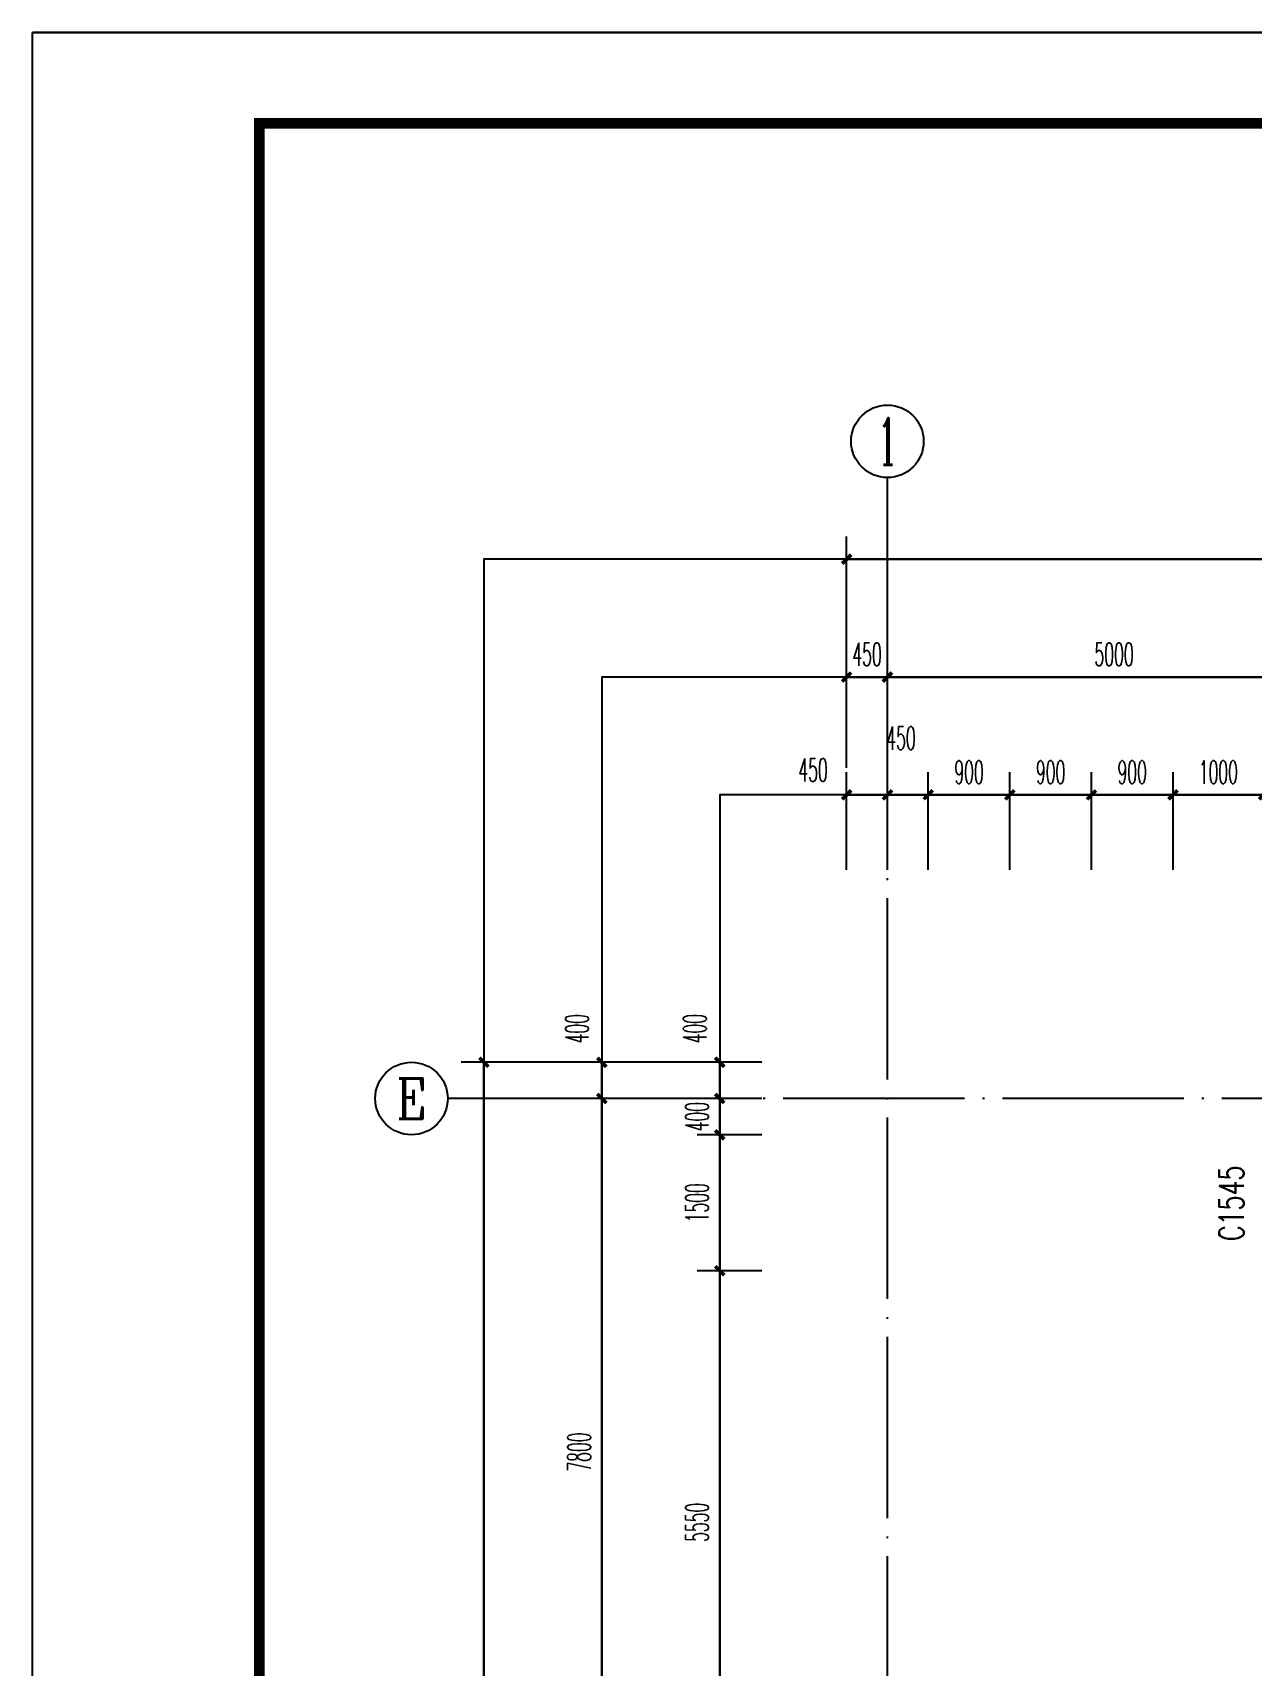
# Model space of a CAD drawing. Header units: millimetres. Extents: x -13830 to 215738, y -24143 to 193994.
# Drawn here: x -3452 to 9991, y 106346 to 124357 of the extents above; entities that cross this region are included whole.
import ezdxf
from ezdxf.enums import TextEntityAlignment as Align

# ---------------------------------------------------------------- set-up
doc = ezdxf.new("R2010")
doc.units = ezdxf.units.MM
doc.header["$LTSCALE"] = 100
doc.linetypes.add('DOTE', pattern=[2.42, 2, -0.2, 0.02, -0.2])
doc.layers.get('0').update_dxf_attribs({"linetype": 'CONTINUOUS'})
doc.layers.get('DEFPOINTS').update_dxf_attribs({"linetype": 'CONTINUOUS'})
for name, color, linetype in [('A-Drain-Well', 201, 'CONTINUOUS'), ('AXIS', 3, 'CONTINUOUS'), ('AXIS_TEXT', 7, 'CONTINUOUS'), ('DOTE', 8, 'CONTINUOUS'), ('PUB_DIM', 3, 'CONTINUOUS'), ('TK HAHA', 1, 'CONTINUOUS'), ('WINDOW', 4, 'CONTINUOUS'), ('WINDOW_TEXT', 7, 'CONTINUOUS'), ('图框', 7, 'CONTINUOUS')]:
    doc.layers.add(name, color=color, linetype=linetype)
doc.styles.add('_TCH_AXIS', font='COMPLEX', dxfattribs={"bigfont": 'GBCBIG'})
doc.styles.add('_TCH_WINDOW', font='SIMPLEX', dxfattribs={"height": 3.5, "bigfont": 'GBCBIG'})
doc.styles.add('COMPLEX', font='COMPLEX')
doc.styles.add('DIM_FONT_T3', font='SIMPLEX', dxfattribs={"width": 0.494118, "bigfont": 'GBCBIG'})
doc.dimstyles.new('_TCH_ARCH&&100', dxfattribs={"dimtxt": 255, "dimasz": 100, "dimexe": 250, "dimexo": 300, "dimgap": 122.5, "dimtad": 1, "dimdec": 0, "dimzin": 0, "dimdsep": 46, "dimtxsty": 'DIM_FONT_T3', "dimblk": 'ARCHTICK', "dimcen": 0.09, "dimclrt": 7, "dimazin": 0, "dimtfac": 1, "dimtdec": 0, "dimtix": 1, "dimtmove": 2, "dimatfit": 3, "dimldrblk": 'ARCHTICK', "dimfxl": 1, "dimtolj": 1, "dimtzin": 0, "dimarcsym": 0})

# ---------------------------------------------------------------- blocks, each defined once
blk = doc.blocks.new('TJAD_TK_A1')
at = {"layer": '图框'}
for p in [(1341.38, 950.45), (500.38, 356.45)]:
    blk.add_line(p, (500.38, 950.45), dxfattribs=at)
at = {"layer": '图框', "const_width": 1.2}
blk.add_lwpolyline([(1331.38, 940.45), (525.38, 940.45), (525.38, 366.45), (1331.38, 366.45)], close=True, dxfattribs=at)
blk = doc.blocks.new('180703-expo')
at = {"layer": '图框'}
blk.add_blockref('TJAD_TK_A1', (-500.38, -356.45), dxfattribs=at)
blk = doc.blocks.new('_AXISO')
blk.add_circle((0, 0), 0.5)
at = {"layer": 'AXIS_TEXT', "style": 'COMPLEX', "width": 1.041667}
blk.add_attdef('A', text='', height=0.56, dxfattribs=at).set_placement((-0.25, -0.28), (0.25, -0.28), align=Align.FIT)
blk = doc.blocks.new('_ArchTick')
at = {"color": 0, "linetype": 'ByBlock', "const_width": 0.4}
blk.add_lwpolyline([(-0.5, -0.5), (0.5, 0.5)], dxfattribs=at)
blk = doc.blocks.new('*D1030')
at = {"layer": 'AXIS', "color": 0, "lineweight": -2, "transparency": 16777216}
for p, q in [((-450, 31300), (-450, 33850)), ((19400, 31300), (19400, 33850)), ((-450, 33600), (19400, 33600))]:
    blk.add_line(p, q, dxfattribs=at)
at = {"layer": 'DEFPOINTS', "color": 0, "transparency": 16777216}
for p in [(19400, 33600), (-450, 31000), (19400, 31000)]:
    blk.add_point(p, dxfattribs=at)
at = {"layer": 'AXIS', "color": 0, "lineweight": -2, "transparency": 16777216, "xscale": 100, "yscale": 100, "zscale": 100, "rotation": 180}
blk.add_blockref('_ArchTick', (-450, 33600), dxfattribs=at)
at = {"layer": 'AXIS', "color": 0, "lineweight": -2, "transparency": 16777216, "xscale": 100, "yscale": 100, "zscale": 100}
blk.add_blockref('_ArchTick', (19400, 33600), dxfattribs=at)
at = {"layer": 'AXIS', "color": 7, "transparency": 16777216, "insert": (9475, 33850), "char_height": 255, "attachment_point": 5, "style": 'DIM_FONT_T3'}
blk.add_mtext('\\A1;19850', dxfattribs=at)
blk = doc.blocks.new('*D1031')
at = {"layer": 'AXIS', "color": 0, "lineweight": -2, "transparency": 16777216}
for p, q in [((-450, 31300), (-450, 32550)), ((0, 31300), (0, 32550)), ((-450, 32300), (-550, 32300)), ((-450, 32300), (0, 32300)), ((0, 32300), (100, 32300))]:
    blk.add_line(p, q, dxfattribs=at)
at = {"layer": 'DEFPOINTS', "color": 0, "transparency": 16777216}
for p in [(0, 32300), (-450, 31000), (0, 31000)]:
    blk.add_point(p, dxfattribs=at)
at = {"layer": 'AXIS', "color": 0, "lineweight": -2, "transparency": 16777216, "xscale": 100, "yscale": 100, "zscale": 100}
blk.add_blockref('_ArchTick', (-450, 32300), dxfattribs=at)
at = {"layer": 'AXIS', "color": 0, "lineweight": -2, "transparency": 16777216, "xscale": 100, "yscale": 100, "zscale": 100, "rotation": 180}
blk.add_blockref('_ArchTick', (0, 32300), dxfattribs=at)
at = {"layer": 'AXIS', "color": 7, "transparency": 16777216, "insert": (-225, 32550), "char_height": 255, "attachment_point": 5, "style": 'DIM_FONT_T3'}
blk.add_mtext('\\A1;450', dxfattribs=at)
blk = doc.blocks.new('*D1032')
at = {"layer": 'AXIS', "color": 0, "lineweight": -2, "transparency": 16777216}
for p, q in [((0, 31300), (0, 32550)), ((5000, 31300), (5000, 32550)), ((0, 32300), (5000, 32300))]:
    blk.add_line(p, q, dxfattribs=at)
at = {"layer": 'DEFPOINTS', "color": 0, "transparency": 16777216}
for p in [(5000, 32300), (0, 31000), (5000, 31000)]:
    blk.add_point(p, dxfattribs=at)
at = {"layer": 'AXIS', "color": 0, "lineweight": -2, "transparency": 16777216, "xscale": 100, "yscale": 100, "zscale": 100, "rotation": 180}
blk.add_blockref('_ArchTick', (0, 32300), dxfattribs=at)
at = {"layer": 'AXIS', "color": 0, "lineweight": -2, "transparency": 16777216, "xscale": 100, "yscale": 100, "zscale": 100}
blk.add_blockref('_ArchTick', (5000, 32300), dxfattribs=at)
at = {"layer": 'AXIS', "color": 7, "transparency": 16777216, "insert": (2500, 32550), "char_height": 255, "attachment_point": 5, "style": 'DIM_FONT_T3'}
blk.add_mtext('\\A1;5000', dxfattribs=at)
blk = doc.blocks.new('*D1043')
at = {"layer": 'AXIS', "color": 0, "lineweight": -2, "transparency": 16777216}
for p, q in [((-2043, 28050), (-4700, 28050)), ((-4450, -550), (-4450, 28050)), ((-2043, -550), (-4700, -550))]:
    blk.add_line(p, q, dxfattribs=at)
at = {"layer": 'DEFPOINTS', "color": 0, "transparency": 16777216}
for p in [(-4450, 28050), (-1743, 28050), (-1743, -550)]:
    blk.add_point(p, dxfattribs=at)
at = {"layer": 'AXIS', "color": 0, "lineweight": -2, "transparency": 16777216, "xscale": 100, "yscale": 100, "zscale": 100}
for p, rotation in [((-4450, 28050), 90), ((-4450, -550), 270)]:
    blk.add_blockref('_ArchTick', p, dxfattribs=dict(at, rotation=rotation))
at = {"layer": 'AXIS', "color": 7, "transparency": 16777216, "insert": (-4700, 13750), "char_height": 255, "attachment_point": 5, "rotation": 90, "style": 'DIM_FONT_T3'}
blk.add_mtext('\\A1;28600', dxfattribs=at)
blk = doc.blocks.new('*D1048')
at = {"layer": 'AXIS', "color": 0, "lineweight": -2, "transparency": 16777216}
for p, q in [((-2150, 27650), (-3400, 27650)), ((-3150, 19850), (-3150, 27650)), ((-2150, 19850), (-3400, 19850))]:
    blk.add_line(p, q, dxfattribs=at)
at = {"layer": 'DEFPOINTS', "color": 0, "transparency": 16777216}
for p in [(-3150, 27650), (-1850, 27650), (-1850, 19850)]:
    blk.add_point(p, dxfattribs=at)
at = {"layer": 'AXIS', "color": 0, "lineweight": -2, "transparency": 16777216, "xscale": 100, "yscale": 100, "zscale": 100}
for p, rotation in [((-3150, 27650), 90), ((-3150, 19850), 270)]:
    blk.add_blockref('_ArchTick', p, dxfattribs=dict(at, rotation=rotation))
at = {"layer": 'AXIS', "color": 7, "transparency": 16777216, "insert": (-3400, 23750), "char_height": 255, "attachment_point": 5, "rotation": 90, "style": 'DIM_FONT_T3'}
blk.add_mtext('\\A1;7800', dxfattribs=at)
blk = doc.blocks.new('*D1049')
at = {"layer": 'AXIS', "color": 0, "lineweight": -2, "transparency": 16777216}
for p, q in [((-2150, 28050), (-3400, 28050)), ((-3150, 27650), (-3150, 28050)), ((-2150, 27650), (-3400, 27650))]:
    blk.add_line(p, q, dxfattribs=at)
at = {"layer": 'DEFPOINTS', "color": 0, "transparency": 16777216}
for p in [(-3150, 28050), (-1850, 28050), (-1850, 27650)]:
    blk.add_point(p, dxfattribs=at)
at = {"layer": 'AXIS', "color": 0, "lineweight": -2, "transparency": 16777216, "xscale": 100, "yscale": 100, "zscale": 100}
for p, rotation in [((-3150, 28050), 90), ((-3150, 27650), 270)]:
    blk.add_blockref('_ArchTick', p, dxfattribs=dict(at, rotation=rotation))
at = {"layer": 'AXIS', "color": 7, "transparency": 16777216, "insert": (-3425, 28420), "char_height": 255, "attachment_point": 5, "rotation": 90, "style": 'DIM_FONT_T3'}
blk.add_mtext('\\A1;400', dxfattribs=at)
blk = doc.blocks.new('*D845')
at = {"layer": 'DEFPOINTS', "color": 0, "transparency": 16777216}
for p in [(5977, 115949), (5527, 114820), (5977, 114820)]:
    blk.add_point(p, dxfattribs=at)
at = {"layer": 'PUB_DIM', "color": 0, "lineweight": -2, "transparency": 16777216}
for p, q in [((5527, 115120), (5527, 116199)), ((5977, 115120), (5977, 116199)), ((5527, 115949), (5977, 115949))]:
    blk.add_line(p, q, dxfattribs=at)
at = {"layer": 'PUB_DIM', "color": 0, "lineweight": -2, "transparency": 16777216, "xscale": 100, "yscale": 100, "zscale": 100, "rotation": 180}
blk.add_blockref('_ArchTick', (5527, 115949), dxfattribs=at)
at = {"layer": 'PUB_DIM', "color": 0, "lineweight": -2, "transparency": 16777216, "xscale": 100, "yscale": 100, "zscale": 100}
blk.add_blockref('_ArchTick', (5977, 115949), dxfattribs=at)
at = {"layer": 'PUB_DIM', "color": 7, "transparency": 16777216, "insert": (5157, 116224), "char_height": 255, "attachment_point": 5, "style": 'DIM_FONT_T3'}
blk.add_mtext('\\A1;450', dxfattribs=at)
blk = doc.blocks.new('*D846')
at = {"layer": 'DEFPOINTS', "color": 0, "transparency": 16777216}
for p in [(6427, 115949), (5977, 114820), (6427, 114820)]:
    blk.add_point(p, dxfattribs=at)
at = {"layer": 'PUB_DIM', "color": 0, "lineweight": -2, "transparency": 16777216}
for p, q in [((5977, 115120), (5977, 116199)), ((6427, 115120), (6427, 116199)), ((5977, 115949), (6427, 115949))]:
    blk.add_line(p, q, dxfattribs=at)
at = {"layer": 'PUB_DIM', "color": 0, "lineweight": -2, "transparency": 16777216, "xscale": 100, "yscale": 100, "zscale": 100, "rotation": 180}
blk.add_blockref('_ArchTick', (5977, 115949), dxfattribs=at)
at = {"layer": 'PUB_DIM', "color": 0, "lineweight": -2, "transparency": 16777216, "xscale": 100, "yscale": 100, "zscale": 100}
blk.add_blockref('_ArchTick', (6427, 115949), dxfattribs=at)
at = {"layer": 'PUB_DIM', "color": 7, "transparency": 16777216, "insert": (6126, 116574), "char_height": 255, "attachment_point": 5, "style": 'DIM_FONT_T3'}
blk.add_mtext('\\A1;450', dxfattribs=at)
blk = doc.blocks.new('*D847')
at = {"layer": 'DEFPOINTS', "color": 0, "transparency": 16777216}
for p in [(7327, 115949), (6427, 114820), (7327, 114820)]:
    blk.add_point(p, dxfattribs=at)
at = {"layer": 'PUB_DIM', "color": 0, "lineweight": -2, "transparency": 16777216}
for p, q in [((6427, 115120), (6427, 116199)), ((7327, 115120), (7327, 116199)), ((6427, 115949), (7327, 115949))]:
    blk.add_line(p, q, dxfattribs=at)
at = {"layer": 'PUB_DIM', "color": 0, "lineweight": -2, "transparency": 16777216, "xscale": 100, "yscale": 100, "zscale": 100, "rotation": 180}
blk.add_blockref('_ArchTick', (6427, 115949), dxfattribs=at)
at = {"layer": 'PUB_DIM', "color": 0, "lineweight": -2, "transparency": 16777216, "xscale": 100, "yscale": 100, "zscale": 100}
blk.add_blockref('_ArchTick', (7327, 115949), dxfattribs=at)
at = {"layer": 'PUB_DIM', "color": 7, "transparency": 16777216, "insert": (6877, 116199), "char_height": 255, "attachment_point": 5, "style": 'DIM_FONT_T3'}
blk.add_mtext('\\A1;900', dxfattribs=at)
blk = doc.blocks.new('*D848')
at = {"layer": 'DEFPOINTS', "color": 0, "transparency": 16777216}
for p in [(8227, 115949), (7327, 114820), (8227, 114820)]:
    blk.add_point(p, dxfattribs=at)
at = {"layer": 'PUB_DIM', "color": 0, "lineweight": -2, "transparency": 16777216}
for p, q in [((7327, 115120), (7327, 116199)), ((8227, 115120), (8227, 116199)), ((7327, 115949), (8227, 115949))]:
    blk.add_line(p, q, dxfattribs=at)
at = {"layer": 'PUB_DIM', "color": 0, "lineweight": -2, "transparency": 16777216, "xscale": 100, "yscale": 100, "zscale": 100, "rotation": 180}
blk.add_blockref('_ArchTick', (7327, 115949), dxfattribs=at)
at = {"layer": 'PUB_DIM', "color": 0, "lineweight": -2, "transparency": 16777216, "xscale": 100, "yscale": 100, "zscale": 100}
blk.add_blockref('_ArchTick', (8227, 115949), dxfattribs=at)
at = {"layer": 'PUB_DIM', "color": 7, "transparency": 16777216, "insert": (7777, 116199), "char_height": 255, "attachment_point": 5, "style": 'DIM_FONT_T3'}
blk.add_mtext('\\A1;900', dxfattribs=at)
blk = doc.blocks.new('*D849')
at = {"layer": 'DEFPOINTS', "color": 0, "transparency": 16777216}
for p in [(9127, 115949), (8227, 114820), (9127, 114820)]:
    blk.add_point(p, dxfattribs=at)
at = {"layer": 'PUB_DIM', "color": 0, "lineweight": -2, "transparency": 16777216}
for p, q in [((8227, 115120), (8227, 116199)), ((9127, 115120), (9127, 116199)), ((8227, 115949), (9127, 115949))]:
    blk.add_line(p, q, dxfattribs=at)
at = {"layer": 'PUB_DIM', "color": 0, "lineweight": -2, "transparency": 16777216, "xscale": 100, "yscale": 100, "zscale": 100, "rotation": 180}
blk.add_blockref('_ArchTick', (8227, 115949), dxfattribs=at)
at = {"layer": 'PUB_DIM', "color": 0, "lineweight": -2, "transparency": 16777216, "xscale": 100, "yscale": 100, "zscale": 100}
blk.add_blockref('_ArchTick', (9127, 115949), dxfattribs=at)
at = {"layer": 'PUB_DIM', "color": 7, "transparency": 16777216, "insert": (8677, 116199), "char_height": 255, "attachment_point": 5, "style": 'DIM_FONT_T3'}
blk.add_mtext('\\A1;900', dxfattribs=at)
blk = doc.blocks.new('*D850')
at = {"layer": 'DEFPOINTS', "color": 0, "transparency": 16777216}
for p in [(10127, 115949), (9127, 114820), (10127, 114820)]:
    blk.add_point(p, dxfattribs=at)
at = {"layer": 'PUB_DIM', "color": 0, "lineweight": -2, "transparency": 16777216}
for p, q in [((9127, 115120), (9127, 116199)), ((10127, 115120), (10127, 116199)), ((9127, 115949), (10127, 115949))]:
    blk.add_line(p, q, dxfattribs=at)
at = {"layer": 'PUB_DIM', "color": 0, "lineweight": -2, "transparency": 16777216, "xscale": 100, "yscale": 100, "zscale": 100, "rotation": 180}
blk.add_blockref('_ArchTick', (9127, 115949), dxfattribs=at)
at = {"layer": 'PUB_DIM', "color": 0, "lineweight": -2, "transparency": 16777216, "xscale": 100, "yscale": 100, "zscale": 100}
blk.add_blockref('_ArchTick', (10127, 115949), dxfattribs=at)
at = {"layer": 'PUB_DIM', "color": 7, "transparency": 16777216, "insert": (9627, 116199), "char_height": 255, "attachment_point": 5, "style": 'DIM_FONT_T3'}
blk.add_mtext('\\A1;1000', dxfattribs=at)
blk = doc.blocks.new('*D883')
at = {"layer": 'DEFPOINTS', "color": 0, "transparency": 16777216}
for p in [(4127, 110698), (4890, 110698), (4890, 105149)]:
    blk.add_point(p, dxfattribs=at)
at = {"layer": 'PUB_DIM', "color": 0, "lineweight": -2, "transparency": 16777216}
for p, q in [((4590, 110698), (3877, 110698)), ((4127, 105149), (4127, 110698)), ((4590, 105149), (3877, 105149))]:
    blk.add_line(p, q, dxfattribs=at)
at = {"layer": 'PUB_DIM', "color": 0, "lineweight": -2, "transparency": 16777216, "xscale": 100, "yscale": 100, "zscale": 100}
for p, rotation in [((4127, 110698), 90), ((4127, 105149), 270)]:
    blk.add_blockref('_ArchTick', p, dxfattribs=dict(at, rotation=rotation))
at = {"layer": 'PUB_DIM', "color": 7, "transparency": 16777216, "insert": (3877, 107923), "char_height": 255, "attachment_point": 5, "rotation": 90, "style": 'DIM_FONT_T3'}
blk.add_mtext('\\A1;5550', dxfattribs=at)
blk = doc.blocks.new('*D884')
at = {"layer": 'DEFPOINTS', "color": 0, "transparency": 16777216}
for p in [(4127, 112198), (4890, 112198), (4890, 110698)]:
    blk.add_point(p, dxfattribs=at)
at = {"layer": 'PUB_DIM', "color": 0, "lineweight": -2, "transparency": 16777216}
for p, q in [((4590, 112198), (3877, 112198)), ((4127, 110698), (4127, 112198)), ((4590, 110698), (3877, 110698))]:
    blk.add_line(p, q, dxfattribs=at)
at = {"layer": 'PUB_DIM', "color": 0, "lineweight": -2, "transparency": 16777216, "xscale": 100, "yscale": 100, "zscale": 100}
for p, rotation in [((4127, 112198), 90), ((4127, 110698), 270)]:
    blk.add_blockref('_ArchTick', p, dxfattribs=dict(at, rotation=rotation))
at = {"layer": 'PUB_DIM', "color": 7, "transparency": 16777216, "insert": (3877, 111448), "char_height": 255, "attachment_point": 5, "rotation": 90, "style": 'DIM_FONT_T3'}
blk.add_mtext('\\A1;1500', dxfattribs=at)
blk = doc.blocks.new('*D885')
at = {"layer": 'DEFPOINTS', "color": 0, "transparency": 16777216}
for p in [(4127, 112599), (4890, 112599), (4890, 112198)]:
    blk.add_point(p, dxfattribs=at)
at = {"layer": 'PUB_DIM', "color": 0, "lineweight": -2, "transparency": 16777216}
for p, q in [((4590, 112599), (3877, 112599)), ((4127, 112599), (4127, 112699)), ((4127, 112198), (4127, 112599)), ((4590, 112198), (3877, 112198)), ((4127, 112198), (4127, 112098))]:
    blk.add_line(p, q, dxfattribs=at)
at = {"layer": 'PUB_DIM', "color": 0, "lineweight": -2, "transparency": 16777216, "xscale": 100, "yscale": 100, "zscale": 100}
for p, rotation in [((4127, 112599), 270), ((4127, 112198), 90)]:
    blk.add_blockref('_ArchTick', p, dxfattribs=dict(at, rotation=rotation))
at = {"layer": 'PUB_DIM', "color": 7, "transparency": 16777216, "insert": (3877, 112398), "char_height": 255, "attachment_point": 5, "rotation": 90, "style": 'DIM_FONT_T3'}
blk.add_mtext('\\A1;400', dxfattribs=at)
blk = doc.blocks.new('*D886')
at = {"layer": 'DEFPOINTS', "color": 0, "transparency": 16777216}
for p in [(4127, 112999), (4890, 112999), (4890, 112599)]:
    blk.add_point(p, dxfattribs=at)
at = {"layer": 'PUB_DIM', "color": 0, "lineweight": -2, "transparency": 16777216}
for p, q in [((4590, 112999), (3877, 112999)), ((4127, 112599), (4127, 112999)), ((4590, 112599), (3877, 112599))]:
    blk.add_line(p, q, dxfattribs=at)
at = {"layer": 'PUB_DIM', "color": 0, "lineweight": -2, "transparency": 16777216, "xscale": 100, "yscale": 100, "zscale": 100}
for p, rotation in [((4127, 112999), 90), ((4127, 112599), 270)]:
    blk.add_blockref('_ArchTick', p, dxfattribs=dict(at, rotation=rotation))
at = {"layer": 'PUB_DIM', "color": 7, "transparency": 16777216, "insert": (3852, 113369), "char_height": 255, "attachment_point": 5, "rotation": 90, "style": 'DIM_FONT_T3'}
blk.add_mtext('\\A1;400', dxfattribs=at)
blk = doc.blocks.new('dsffsfddf')
at = {"layer": 'AXIS'}
for p, q in [((0, 31000), (0, 34500)), ((-1850, 27650), (-4850, 27650))]:
    blk.add_line(p, q, dxfattribs=at)
at = {"layer": 'DOTE', "linetype": 'DOTE', "ltscale": 10}
for p, q in [((0, -3600), (0, 31000)), ((25050, 27650), (-1850, 27650))]:
    blk.add_line(p, q, dxfattribs=at)
at = {"layer": 'AXIS'}
ref = blk.add_blockref('_AXISO', (0, 34900), dxfattribs=dict(at, xscale=800, yscale=800, zscale=800))
ref.add_attrib('A', '1', dxfattribs={"layer": 'AXIS_TEXT', "height": 514.7, "style": '_TCH_AXIS'}).set_placement((-110.3, 34642.6), (110.3, 34642.6), align=Align.FIT)
ref = blk.add_blockref('_AXISO', (-5250, 27650), dxfattribs=dict(at, xscale=800, yscale=800, zscale=800))
ref.add_attrib('A', 'E', dxfattribs={"layer": 'AXIS_TEXT', "height": 445.4, "style": '_TCH_AXIS'}).set_placement((-5419.7, 27427.3), (-5080.3, 27427.3), align=Align.FIT)
for p1, p2, distance, picture, middle in [((-450, 31000), (19400, 31000), 2600, '*D1030', (9475, 33850)), ((-450, 31000), (0, 31000), 1300, '*D1031', (-225, 32550)), ((0, 31000), (5000, 31000), 1300, '*D1032', (2500, 32550)), ((-1743.4, -550), (-1743.4, 28050), 2706.6, '*D1043', (-4700, 13750)), ((-1850, 19850), (-1850, 27650), 1300, '*D1048', (-3400, 23750))]:
    dim = blk.add_aligned_dim(p1=p1, p2=p2, distance=distance, dimstyle='_TCH_ARCH&&100', dxfattribs=at)
    dim.commit()
    dim.dimension.update_dxf_attribs({"geometry": picture, "text_midpoint": middle})
dim = blk.add_linear_dim(base=(-3150, 28050), p1=(-1850, 27650), p2=(-1850, 28050), angle=90, dimstyle='_TCH_ARCH&&100', dxfattribs=at)
dim.commit()
dim.dimension.update_dxf_attribs({"geometry": '*D1049', "text_midpoint": (-3425, 28420), "dimtype": 161})
blk = doc.blocks.new('DFSFDSFSF')
at = {"layer": 'DEFPOINTS'}
for points in [[(0, 0), (32400, 0), (32400, 39800), (0, 39800)], [(0, 0), (32400, 0), (32400, 39800), (0, 39800)], [(1300, 1300), (31100, 1300), (31100, 38500), (1300, 38500)], [(2600, 2600), (29800, 2600), (29800, 37200), (2600, 37200)]]:
    blk.add_lwpolyline(points, close=True, dxfattribs=at)
at = {"layer": 'A-Drain-Well'}
blk.add_blockref('dsffsfddf', (4450, 6200), dxfattribs=at)

msp = doc.modelspace()

# ---------------------------------------------------------------- linework, layer by layer
at = {"layer": 'TK HAHA', "color": 1}
msp.add_lwpolyline([(-3451.8, 124357.2), (80648.2, 124357.2), (80648.2, 64957.2), (-3451.8, 64957.2)], close=True, dxfattribs=at)

# ---------------------------------------------------------------- block references
at = {"xscale": 100, "yscale": 100, "zscale": 100}
msp.add_blockref('180703-expo', (-3451.8, 64957.2), dxfattribs=at)

# ---------------------------------------------------------------- next in the draw order: block references
at = {"layer": 'WINDOW'}
msp.add_blockref('DFSFDSFSF', (1526.6, 78748.5), dxfattribs=at)

# ---------------------------------------------------------------- next in the draw order: texts
at = {"layer": 'WINDOW_TEXT', "style": '_TCH_WINDOW', "width": 0.705882}
msp.add_text('C1545', height=272, rotation=90, dxfattribs=at).set_placement((9906.8, 111026.8))

# ---------------------------------------------------------------- next in the draw order: dimensions: what is measured, and where the dimension line sits
at = {"layer": 'PUB_DIM'}
for base, p1, p2, angle, picture, middle in [((6426.6, 115948.5), (5976.6, 114819.6), (6426.6, 114819.6), 0, '*D846', (6126.4, 116573.5)), ((5976.6, 115948.5), (5526.6, 114819.6), (5976.6, 114819.6), 0, '*D845', (5156.6, 116223.5)), ((4126.6, 112998.5), (4889.9, 112598.5), (4889.9, 112998.5), 90, '*D886', (3851.6, 113368.5))]:
    dim = msp.add_linear_dim(base=base, p1=p1, p2=p2, angle=angle, dimstyle='_TCH_ARCH&&100', dxfattribs=at)
    dim.commit()
    dim.dimension.update_dxf_attribs({"geometry": picture, "text_midpoint": middle, "dimtype": 129})
for p1, p2, distance, picture, middle in [((6426.6, 114819.6), (7326.6, 114819.6), 1129, '*D847', (6876.6, 116198.5)), ((7326.6, 114819.6), (8226.6, 114819.6), 1129, '*D848', (7776.6, 116198.5)), ((8226.6, 114819.6), (9126.6, 114819.6), 1129, '*D849', (8676.6, 116198.5)), ((9126.6, 114819.6), (10126.6, 114819.6), 1129, '*D850', (9626.6, 116198.5)), ((4889.9, 112198.4), (4889.9, 112598.5), 763.2, '*D885', (3876.6, 112398.4)), ((4889.9, 110698.4), (4889.9, 112198.4), 763.2, '*D884', (3876.6, 111448.4)), ((4889.9, 105148.5), (4889.9, 110698.4), 763.2, '*D883', (3876.6, 107923.4))]:
    dim = msp.add_aligned_dim(p1=p1, p2=p2, distance=distance, dimstyle='_TCH_ARCH&&100', dxfattribs=at)
    dim.commit()
    dim.dimension.update_dxf_attribs({"geometry": picture, "text_midpoint": middle})

doc.saveas('drawing.dxf')
